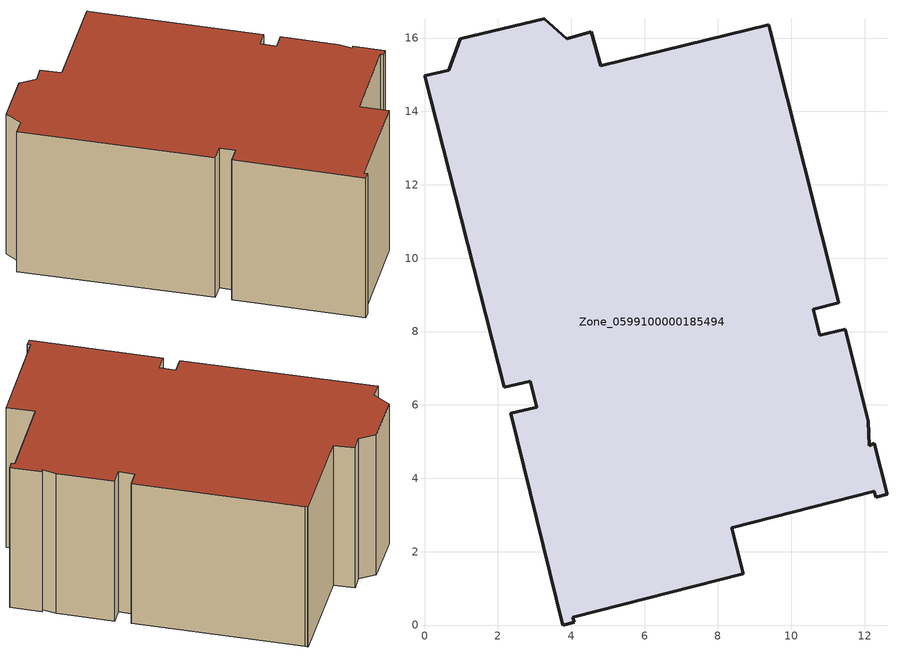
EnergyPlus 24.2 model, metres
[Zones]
Zone_0599100000185494
 floor ground (C_G): 12.13,4.89 12.26,4.96 12.61,3.57 12.29,3.49 12.26,3.64 8.37,2.65 8.69,1.4 4.04,0.22 4.08,0.07 3.77,0 2.35,5.77 3.06,5.94 2.88,6.65 2.18,6.48 0,14.97 0.66,15.12 0.97,15.98 3.26,16.52 3.88,15.98 4.54,16.17 4.81,15.24 9.38,16.37 9.39,16.31 9.42,16.2 11.29,8.78 10.59,8.6 10.77,7.89 11.47,8.07 12.1,5.56 z0
 wall outside (C_F): 2.18,6.48 2.88,6.65 3.06,5.94 2.35,5.77 3.77,0 4.08,0.07 4.04,0.22 8.69,1.4 8.37,2.65 12.26,3.64 12.29,3.49 12.61,3.57 12.26,4.96 12.13,4.89 12.1,5.56 11.47,8.07 10.77,7.89 10.59,8.6 11.29,8.78 9.42,16.2 9.39,16.31 9.38,16.37 4.81,15.24 4.54,16.17 3.88,15.98 3.26,16.52 0.97,15.98 0.66,15.12 0,14.97 2.18,6.48 z0:7.38
 roof outside (C_R): 12.26,4.96 12.13,4.89 12.1,5.56 11.47,8.07 10.77,7.89 10.59,8.6 11.29,8.78 9.42,16.2 9.39,16.31 9.38,16.37 4.81,15.24 4.54,16.17 3.88,15.98 3.26,16.52 0.97,15.98 0.66,15.12 0,14.97 2.18,6.48 2.88,6.65 3.06,5.94 2.35,5.77 3.77,0 4.08,0.07 4.04,0.22 8.69,1.4 8.37,2.65 12.26,3.64 12.29,3.49 12.61,3.57 z7.38
[BUILDING]
Pand.0599100000185494: North Axis=0; Terrain=City; Loads Convergence Tolerance Value=0.04; Temperature Convergence Tolerance Value=0.4; Solar Distribution=FullExterior; Maximum Number of Warmup Days=25; Minimum Number of Warmup Days=1
[Site:Location]
Rotterdam.The.Hague.AP_ZH_NLD Design_Conditions: Latitude=51.96; Longitude=4.45; Time Zone=1; Elevation=-4.5
[SITE:GROUNDTEMPERATURE:BUILDINGSURFACE]
18, 18, 18, 18, 18, 18, 18, 18, 18, 18, 18, 18
[MATERIAL] Thermal Absorptance=0.9; Solar Absorptance=0.7; Visible Absorptance=0.7
Name | Roughness | Thickness | Conductivity | Density | Specific Heat
G.D.1965 | MediumSmooth | 0.15 | 1 | 540 | 1210
F.D.1965 | Rough | 0.3 | 0.857143 | 1920 | 840
R.D.1965 | MediumRough | 0.2 | 0.08 | 1500 | 1000
[CONSTRUCTION]
C_G: G.D.1965
C_F: F.D.1965
C_R: R.D.1965
[ZONE]
Zone_0599100000185494: Type=1; Multiplier=1; Ceiling Height=Autocalculate; Volume=Autocalculate; Floor Area=autocalculate; Part of Total Floor Area=Yes
[ZONEINFILTRATION:DESIGNFLOWRATE]
Infil_Zone_0599100000185494: Zone or ZoneList or Space or SpaceList=Zone_0599100000185494; Schedule=AlwaysOn; Design Flow Rate Calculation Method=Flow/Area; Flow Rate per Floor Area=0.0042; Constant Term Coefficient=1; Temperature Term Coefficient=0; Velocity Term Coefficient=0; Velocity Squared Term Coefficient=0
[HVACTEMPLATE:ZONE:IDEALLOADSAIRSYSTEM]
Zone_0599100000185494: Maximum Heating Supply Air Temperature=50; Minimum Cooling Supply Air Temperature=13; Maximum Heating Supply Air Humidity Ratio=0.0156; Minimum Cooling Supply Air Humidity Ratio=0.0077; Heating Limit=NoLimit; Cooling Limit=NoLimit; Dehumidification Control Type=ConstantSensibleHeatRatio; Cooling Sensible Heat Ratio=0.7; Dehumidification Setpoint=60; Humidification Control Type=None; Humidification Setpoint=30; Outdoor Air Method=None; Outdoor Air Flow Rate per Person=0.00944; Outdoor Air Flow Rate per Zone Floor Area=0; Outdoor Air Flow Rate per Zone=0; Demand Controlled Ventilation Type=None; Outdoor Air Economizer Type=NoEconomizer; Heat Recovery Type=None; Sensible Heat Recovery Effectiveness=0.7; Latent Heat Recovery Effectiveness=0.65
[ZONECONTROL:THERMOSTAT]
ThermostatControl_Zone_0599100000185494: Zone or ZoneList=Zone_0599100000185494; Control Type Schedule=DualSetpointControlType; Control 1=Thermostat_Zone_0599100000185494; Temperature Difference Between Cutout And Setpoint=0
[THERMOSTATSETPOINT:DUALSETPOINT]
Thermostat_Zone_0599100000185494: Heating Setpoint Temperature Schedule=HeatingSetpoint_Zone_0599100000185494; Cooling Setpoint Temperature Schedule=CoolingSetpoint_Zone_0599100000185494
[SCHEDULE:COMPACT]
HeatingSetpoint_Zone_0599100000185494: Through: 12/31, For: AllDays, Until: 24:00, 21
CoolingSetpoint_Zone_0599100000185494: Through: 12/31, For: AllDays, Until: 24:00, 24
DualSetpointControlType: Through: 12/31, For: AllDays, Until: 24:00, 4
AlwaysOn: Through: 12/31, For: AllDays, Until: 24:00, 1
